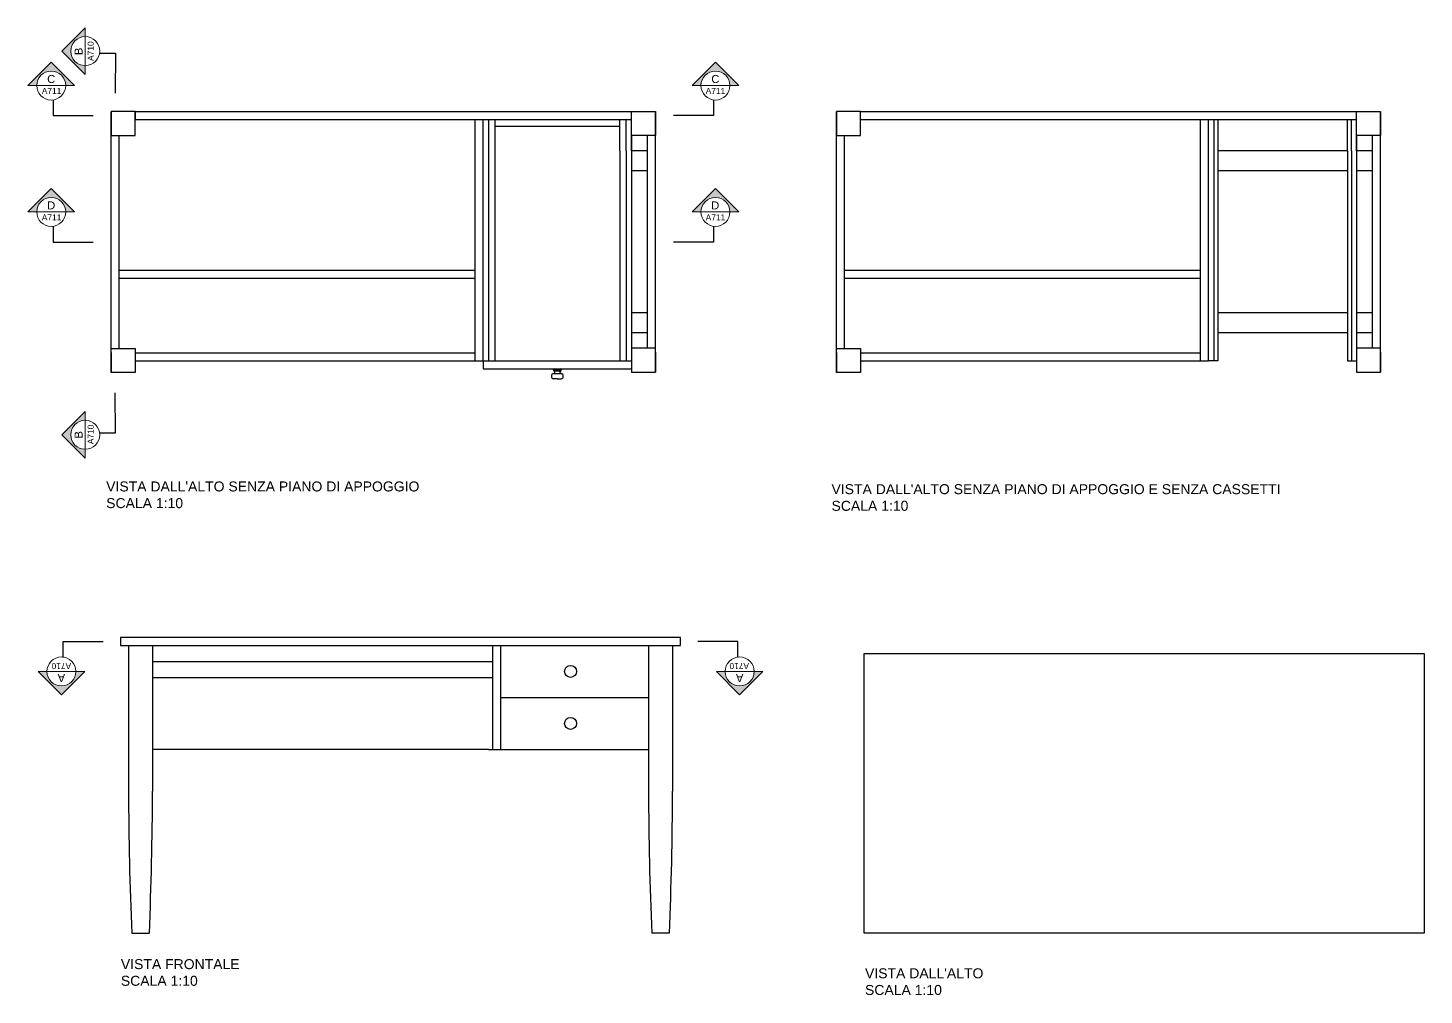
# Model space of a CAD drawing. Header units: millimetres. Extents: x -69 to 1786, y -423 to 409.
# Drawn here: x 35.8 to 384.8, y 167.3 to 409.2 of the extents above; entities that cross this region are included whole.
import ezdxf
from ezdxf.enums import TextEntityAlignment as Align

# ---------------------------------------------------------------- set-up
doc = ezdxf.new("R2010")
doc.units = ezdxf.units.MM
doc.header["$LTSCALE"] = 0.5
doc.layers.add('A-ANNO-SYMB', color=202, linetype='Continuous', lineweight=18)
for name, color, linetype in [('ALTRE LINEE', 70, 'Continuous'), ('G-ANNO-GEOMETRY', 7, 'Continuous'), ('SIMBOLI', 201, 'Continuous')]:
    doc.layers.add(name, color=color, linetype=linetype)
doc.styles.add('ARIAL', font='arial.ttf')
doc.styles.get("Standard").update_dxf_attribs({"font": 'arial.ttf'})

# ---------------------------------------------------------------- blocks, each defined once
blk = doc.blocks.new('SYMBOL')
at = {"layer": 'A-ANNO-SYMB', "linetype": 'Continuous', "lineweight": 20}
h = blk.add_hatch(color=256, dxfattribs=at)
h.dxf.hatch_style = 1
h.paths.add_polyline_path([(11.206, 4.948), (11.316, 4.948, -1), (11.678, 4.948), (11.788, 4.948), (11.497, 5.241)])
at = {"linetype": 'Continuous', "lineweight": 20}
blk.add_line((11.316, 4.948), (11.678, 4.948), dxfattribs=at)
at = {"layer": 'A-ANNO-SYMB', "linetype": 'Continuous', "lineweight": 20}
for p, q in [((11.206, 4.948), (11.497, 5.241)), ((11.788, 4.948), (11.497, 5.241)), ((11.316, 4.948), (11.206, 4.948)), ((11.678, 4.948), (11.788, 4.948))]:
    blk.add_line(p, q, dxfattribs=at)
blk.add_circle((11.497, 4.948), 0.181, dxfattribs=at)
for tag, p in [('TAVOLA', (11.497, 5.08)), ('SEZIONE', (11.497, 4.918))]:
    blk.add_attdef(tag, text='', height=0.1, dxfattribs=at).set_placement(p, align=Align.TOP_CENTER)

msp = doc.modelspace()

# ---------------------------------------------------------------- linework, layer by layer
at = {"layer": 'ALTRE LINEE'}
for p, q in [((56.65, 383.25), (56.65, 388.28)), ((62.65, 388.28), (186.65, 388.33)), ((62.65, 388.28), (62.65, 386.28)), ((192.65, 383.3), (192.65, 388.33)), ((237.97, 383.25), (237.97, 388.28)), ((243.97, 388.28), (367.97, 388.33)), ((373.97, 383.3), (373.97, 388.33)), ((62.65, 386.28), (186.65, 386.28)), ((147.65, 325.95), (147.65, 386.28)), ((149.65, 325.95), (149.65, 386.28)), ((150.95, 386.28), (150.95, 378.49)), ((152.55, 386.28), (152.55, 378.49)), ((152.55, 384.68), (183.75, 384.68)), ((183.75, 378.49), (183.75, 386.28)), ((185.35, 378.49), (185.35, 386.28)), ((243.97, 386.28), (367.97, 386.28)), ((328.97, 325.95), (328.97, 386.28)), ((330.97, 325.95), (330.97, 386.28)), ((332.27, 386.28), (332.27, 378.49)), ((333.27, 386.28), (333.27, 378.49)), ((365.67, 378.49), (365.67, 386.28)), ((366.67, 378.49), (366.67, 386.28)), ((56.65, 327.95), (56.65, 383.25)), ((58.65, 329.02), (58.65, 382.28)), ((186.65, 382.33), (186.65, 329.07)), ((186.65, 378.49), (186.65, 382.33)), ((190.65, 329.07), (190.65, 382.33)), ((192.65, 328), (192.65, 383.3)), ((237.97, 327.95), (237.97, 383.25)), ((239.97, 329.02), (239.97, 382.28)), ((367.97, 382.33), (367.97, 329.07)), ((367.97, 378.49), (367.97, 382.33)), ((371.97, 329.07), (371.97, 382.33)), ((373.97, 328), (373.97, 383.3)), ((150.95, 378.49), (150.95, 332.91)), ((152.55, 378.49), (152.55, 332.91)), ((183.75, 378.49), (183.75, 332.91)), ((185.35, 378.49), (185.35, 332.91)), ((190.65, 378.49), (186.65, 378.49)), ((332.27, 378.49), (332.27, 332.91)), ((333.27, 378.49), (333.27, 332.91)), ((365.67, 378.49), (333.27, 378.49)), ((365.67, 378.49), (365.67, 332.91)), ((366.67, 378.49), (366.67, 332.91)), ((371.97, 378.49), (367.97, 378.49)), ((186.65, 373.49), (186.65, 337.91)), ((190.65, 373.49), (186.65, 373.49)), ((365.67, 373.49), (333.27, 373.49)), ((367.97, 373.49), (367.97, 337.91)), ((371.97, 373.49), (367.97, 373.49)), ((58.65, 348.64), (147.65, 348.64)), ((58.65, 346.64), (147.65, 346.64)), ((239.97, 348.64), (328.97, 348.64)), ((239.97, 346.64), (328.97, 346.64)), ((190.65, 337.91), (186.65, 337.91)), ((365.67, 337.91), (333.27, 337.91)), ((371.97, 337.91), (367.97, 337.91)), ((150.95, 332.91), (150.95, 325.95)), ((152.55, 332.91), (152.55, 325.95)), ((183.75, 332.91), (183.75, 325.95)), ((185.35, 332.91), (185.35, 325.95)), ((186.65, 332.91), (186.65, 329.07)), ((190.65, 332.91), (186.65, 332.91)), ((332.27, 332.91), (332.27, 325.95)), ((333.27, 332.91), (333.27, 325.95)), ((365.67, 332.91), (333.27, 332.91)), ((365.67, 332.91), (365.67, 325.95)), ((366.67, 332.91), (366.67, 325.95)), ((367.97, 332.91), (367.97, 329.07)), ((371.97, 332.91), (367.97, 332.91)), ((192.65, 328.1), (192.65, 323.07)), ((373.97, 328.1), (373.97, 323.07)), ((56.65, 328.05), (56.65, 323.02)), ((62.65, 327.95), (147.65, 327.95)), ((62.65, 325.95), (147.65, 325.95)), ((147.65, 325.95), (149.65, 325.95)), ((149.65, 325.95), (186.65, 325.95)), ((149.65, 325.95), (149.65, 323.95)), ((237.97, 328.05), (237.97, 323.02)), ((243.97, 327.95), (328.97, 327.95)), ((243.97, 325.95), (328.97, 325.95)), ((328.97, 325.95), (330.97, 325.95)), ((333.27, 325.95), (330.97, 325.95)), ((365.67, 325.95), (367.97, 325.95)), ((149.65, 323.95), (186.65, 323.95)), ((167.15, 323.75), (167.15, 323.65)), ((169.15, 323.7), (167.15, 323.7)), ((167.21, 322.75), (169.09, 322.75)), ((168.15, 321.45), (167.21, 321.45)), ((167.35, 323.45), (168.95, 323.45)), ((167.54, 322.87), (167.54, 322.75)), ((168.15, 321.45), (169.09, 321.45)), ((168.77, 322.87), (168.77, 322.75)), ((169.15, 323.65), (169.15, 323.75)), ((169.15, 323.75), (169.15, 323.65)), ((198.95, 256.76), (58.95, 256.76)), ((58.95, 256.76), (58.95, 254.76)), ((58.95, 256.76), (58.95, 254.76)), ((58.95, 256.76), (58.95, 254.76)), ((198.95, 254.76), (198.95, 256.76)), ((58.95, 254.76), (198.95, 254.76)), ((60.95, 254.76), (60.95, 218.26)), ((66.95, 254.76), (66.95, 218.26)), ((66.95, 254.26), (66.95, 247.76)), ((151.95, 254.76), (151.95, 228.76)), ((153.95, 254.76), (153.95, 228.76)), ((190.95, 254.76), (190.95, 218.26)), ((196.95, 254.76), (196.95, 218.26)), ((244.83, 252.76), (384.83, 252.76)), ((244.83, 182.76), (244.83, 252.76)), ((384.83, 252.76), (384.83, 182.76)), ((66.95, 250.76), (151.95, 250.76)), ((66.95, 246.76), (151.95, 246.76)), ((153.95, 241.76), (190.95, 241.76)), ((150.95, 228.76), (66.95, 228.76)), ((150.95, 228.76), (190.95, 228.76)), ((61.75, 182.76), (66.15, 182.76)), ((196.15, 182.76), (191.75, 182.76)), ((384.83, 182.76), (244.83, 182.76))]:
    msp.add_line(p, q, dxfattribs=at)
for points in [[(56.65, 382.28), (62.65, 382.28), (62.65, 388.28), (56.65, 388.28), (56.65, 382.28)], [(192.65, 382.33), (186.65, 382.33), (186.65, 388.33), (192.65, 388.33), (192.65, 382.33)], [(237.97, 382.28), (243.97, 382.28), (243.97, 388.28), (237.97, 388.28), (237.97, 382.28)], [(373.97, 382.33), (367.97, 382.33), (367.97, 388.33), (373.97, 388.33), (373.97, 382.33)], [(56.65, 329.02), (62.65, 329.02), (62.65, 323.02), (56.65, 323.02), (56.65, 329.02)], [(192.65, 329.07), (186.65, 329.07), (186.65, 323.07), (192.65, 323.07), (192.65, 329.07)], [(237.97, 329.02), (243.97, 329.02), (243.97, 323.02), (237.97, 323.02), (237.97, 329.02)], [(373.97, 329.07), (367.97, 329.07), (367.97, 323.07), (373.97, 323.07), (373.97, 329.07)]]:
    msp.add_lwpolyline(points, dxfattribs=at)
for centre in [(171.45, 248.26), (171.45, 235.26)]:
    msp.add_circle(centre, 1.5, dxfattribs=at)
for centre, radius, start, end in [((167.31, 322.1), 0.657, 98.1712, 261.8288), ((167.35, 323.75), 0.2, 90, 180), ((167.35, 323.65), 0.2, 180, 270), ((167.23, 323.27), 0.2, 28.9875, 72.0104), ((166.47, 322.85), 1.07, 358.9617, 28.9875), ((169.84, 322.85), 1.07, 151.0125, 181.0383), ((169.07, 323.27), 0.2, 107.9896, 151.0125), ((168.95, 323.75), 0.2, 0, 90), ((168.95, 323.65), 0.2, 270, 0), ((168.99, 322.1), 0.657, 278.1712, 81.8288), ((956.51, 220.69), 895.56, 180.15499, 182.42692), ((-828.6, 220.69), 895.56, 357.57308, 359.84501), ((1086.51, 220.69), 895.56, 180.15499, 182.42692), ((-698.6, 220.69), 895.56, 357.57308, 359.84501)]:
    msp.add_arc(centre, radius, start, end, dxfattribs=at)
at = {"layer": 'SIMBOLI'}
for p, q in [((53.66, 402.94), (57.66, 402.93)), ((57.66, 402.93), (57.65, 392.93)), ((42.09, 391.27), (42.09, 387.27)), ((207.21, 391.27), (207.21, 387.27)), ((42.09, 387.27), (52.09, 387.28)), ((207.21, 387.27), (197.21, 387.28)), ((42.09, 359.64), (42.09, 355.64)), ((207.21, 359.64), (207.21, 355.64)), ((42.09, 355.64), (52.09, 355.65)), ((207.21, 355.64), (197.21, 355.65)), ((57.66, 307.91), (57.65, 317.91)), ((53.66, 307.91), (57.66, 307.91)), ((44.64, 251.77), (44.64, 255.77)), ((44.64, 255.77), (54.64, 255.76)), ((213.26, 255.77), (203.26, 255.76)), ((213.26, 251.77), (213.26, 255.77))]:
    msp.add_line(p, q, dxfattribs=at)

# ---------------------------------------------------------------- block references
at = {"layer": 'SIMBOLI', "linetype": 'Continuous', "lineweight": 20}
ref = msp.add_blockref('SYMBOL', (149.08, 173.47), dxfattribs=dict(at, xscale=20, yscale=20, zscale=20, rotation=90.00000000000001))
ref.add_attrib('SEZIONE', 'B', dxfattribs={"layer": '0', "linetype": 'Continuous', "lineweight": 20, "height": 2, "rotation": 90, "style": 'ARIAL'}).set_placement((47.48, 403.35), align=Align.TOP_CENTER)
ref.add_attrib('TAVOLA', 'A710', dxfattribs={"layer": '0', "linetype": 'Continuous', "lineweight": 20, "height": 1.5, "rotation": 90, "style": 'ARIAL'}).set_placement((50.72, 403.41), align=Align.TOP_CENTER)
ref = msp.add_blockref('SYMBOL', (271.56, 295.84), dxfattribs=dict(at, xscale=-20, yscale=20, zscale=20))
ref.add_attrib('SEZIONE', 'C', dxfattribs={"layer": '0', "linetype": 'Continuous', "lineweight": 20, "height": 2, "style": 'ARIAL'}).set_placement((41.62, 397.44), align=Align.TOP_CENTER)
ref.add_attrib('TAVOLA', 'A711', dxfattribs={"layer": '0', "linetype": 'Continuous', "lineweight": 20, "height": 1.5, "style": 'ARIAL'}).set_placement((41.72, 394.21), align=Align.TOP_CENTER)
ref = msp.add_blockref('SYMBOL', (-22.26, 295.84), dxfattribs=dict(at, xscale=20, yscale=20, zscale=20))
ref.add_attrib('SEZIONE', 'C', dxfattribs={"layer": '0', "linetype": 'Continuous', "lineweight": 20, "height": 2, "style": 'ARIAL'}).set_placement((207.65, 397.44), align=Align.TOP_CENTER)
ref.add_attrib('TAVOLA', 'A711', dxfattribs={"layer": '0', "linetype": 'Continuous', "lineweight": 20, "height": 1.5, "style": 'ARIAL'}).set_placement((207.68, 394.21), align=Align.TOP_CENTER)
ref = msp.add_blockref('SYMBOL', (271.56, 264.22), dxfattribs=dict(at, xscale=-20, yscale=20, zscale=20))
ref.add_attrib('SEZIONE', 'D', dxfattribs={"layer": '0', "linetype": 'Continuous', "lineweight": 20, "height": 2, "style": 'ARIAL'}).set_placement((41.62, 365.82), align=Align.TOP_CENTER)
ref.add_attrib('TAVOLA', 'A711', dxfattribs={"layer": '0', "linetype": 'Continuous', "lineweight": 20, "height": 1.5, "style": 'ARIAL'}).set_placement((41.72, 362.58), align=Align.TOP_CENTER)
ref = msp.add_blockref('SYMBOL', (-22.26, 264.22), dxfattribs=dict(at, xscale=20, yscale=20, zscale=20))
ref.add_attrib('SEZIONE', 'D', dxfattribs={"layer": '0', "linetype": 'Continuous', "lineweight": 20, "height": 2, "style": 'ARIAL'}).set_placement((207.62, 365.82), align=Align.TOP_CENTER)
ref.add_attrib('TAVOLA', 'A711', dxfattribs={"layer": '0', "linetype": 'Continuous', "lineweight": 20, "height": 1.5, "style": 'ARIAL'}).set_placement((207.68, 362.58), align=Align.TOP_CENTER)
ref = msp.add_blockref('SYMBOL', (149.08, 537.38), dxfattribs=dict(at, xscale=-20, yscale=20, zscale=20, rotation=90))
ref.add_attrib('SEZIONE', 'B', dxfattribs={"layer": '0', "linetype": 'Continuous', "lineweight": 20, "height": 2, "rotation": 90, "style": 'ARIAL'}).set_placement((47.48, 307.44), align=Align.TOP_CENTER)
ref.add_attrib('TAVOLA', 'A710', dxfattribs={"layer": '0', "linetype": 'Continuous', "lineweight": 20, "height": 1.5, "rotation": 90, "style": 'ARIAL'}).set_placement((50.72, 307.54), align=Align.TOP_CENTER)
ref = msp.add_blockref('SYMBOL', (274.11, 347.2), dxfattribs=dict(at, xscale=20, yscale=20, zscale=20, rotation=180))
ref.add_attrib('SEZIONE', 'A', dxfattribs={"layer": '0', "linetype": 'Continuous', "lineweight": 20, "height": 2, "rotation": 180, "style": 'ARIAL'}).set_placement((44.17, 245.6), align=Align.TOP_CENTER)
ref.add_attrib('TAVOLA', 'A710', dxfattribs={"layer": '0', "linetype": 'Continuous', "lineweight": 20, "height": 1.5, "rotation": 180, "style": 'ARIAL'}).set_placement((44.17, 248.83), align=Align.TOP_CENTER)
ref = msp.add_blockref('SYMBOL', (-16.21, 347.2), dxfattribs=dict(at, xscale=-20, yscale=20, zscale=20, rotation=180))
ref.add_attrib('SEZIONE', 'A', dxfattribs={"layer": '0', "linetype": 'Continuous', "lineweight": 20, "height": 2, "rotation": 180, "style": 'ARIAL'}).set_placement((213.73, 245.6), align=Align.TOP_CENTER)
ref.add_attrib('TAVOLA', 'A710', dxfattribs={"layer": '0', "linetype": 'Continuous', "lineweight": 20, "height": 1.5, "rotation": 180, "style": 'ARIAL'}).set_placement((213.63, 248.83), align=Align.TOP_CENTER)

# ---------------------------------------------------------------- texts
at = {"layer": 'G-ANNO-GEOMETRY', "lineweight": -3, "char_height": 2.5, "attachment_point": 1}
for s, width, heights, insert in [("VISTA DALL'ALTO SENZA PIANO DI APPOGGIO \\PSCALA 1:10", 103.3026, [14.87], (55.37, 295.77)), ("VISTA DALL'ALTO SENZA PIANO DI APPOGGIO E SENZA CASSETTI \\PSCALA 1:10", 142.0443, [8.9], (236.69, 295.09)), ('VISTA FRONTALE \\PSCALA 1:10', 82.8, [21.67], (59.04, 176.28)), ("VISTA DALL'ALTO \\PSCALA 1:10", 93.5276, [12.88], (245.07, 173.99))]:
    msp.add_mtext_dynamic_manual_height_columns(s, width=width, gutter_width=12.5, heights=heights, dxfattribs=dict(at, insert=insert))

doc.saveas('drawing.dxf')
